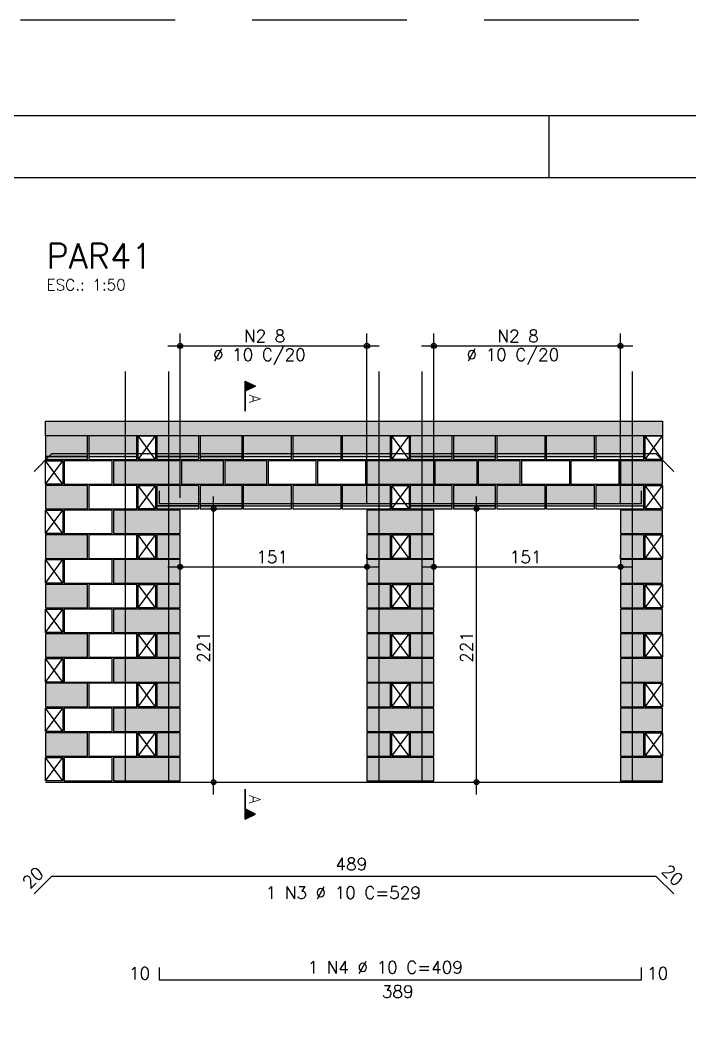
# Model space of a CAD drawing. Extents: x -1.9 to 86, y -1.6 to 60.9.
# Drawn here: x 38.54 to 49.38, y 44.76 to 60.95 of the extents above; entities that cross this region are included whole.
import ezdxf

# ---------------------------------------------------------------- set-up
doc = ezdxf.new("R2010")
doc.units = 0
doc.header["$MEASUREMENT"] = 0
doc.linetypes.add('HIDDEN', pattern=[0.375, 0.25, -0.125])
doc.layers.get('0').update_dxf_attribs({"linetype": 'CONTINUOUS'})
doc.layers.get('Defpoints').update_dxf_attribs({"linetype": 'CONTINUOUS'})
for name, color, linetype in [('ARQ_FOLHA', 7, 'CONTINUOUS'), ('PENA_01', 1, 'CONTINUOUS'), ('PENA_02', 2, 'CONTINUOUS'), ('PENA_03', 3, 'CONTINUOUS'), ('PENA_05', 5, 'CONTINUOUS'), ('PENA_06', 6, 'CONTINUOUS'), ('PENA_09', 254, 'CONTINUOUS'), ('PENA_11', 252, 'CONTINUOUS'), ('PENA_19', 240, 'CONTINUOUS'), ('PENA_21', 100, 'CONTINUOUS'), ('PENA_23', 50, 'CONTINUOUS')]:
    doc.layers.add(name, color=color, linetype=linetype)
doc.styles.get("Standard").update_dxf_attribs({"font": 'ROMANS.SHX'})

# ---------------------------------------------------------------- blocks, each defined once
blk = doc.blocks.new('FOLHA A1 - 841 X 594')
at = {"layer": 'ARQ_FOLHA', "color": 1}
blk.add_line((-370, 584), (-370, 594), dxfattribs=at)
for points in [[(-841, 0), (0, 0), (0, 594), (-841, 594)], [(-816, 10), (-10, 10), (-10, 584), (-816, 584)]]:
    blk.add_lwpolyline(points, close=True, dxfattribs=at)
at = {"layer": 'Defpoints', "color": 8, "linetype": 'HIDDEN', "ltscale": 100}
blk.add_lwpolyline([(-860.5, 609.5), (-860.5, -15.5), (19.5, -15.5), (19.5, 609.5)], close=True, dxfattribs=at)
blk = doc.blocks.new('*U24')
blk.add_blockref('FOLHA A1 - 841 X 594', (0, 0))

msp = doc.modelspace()

# ---------------------------------------------------------------- linework, layer by layer
at = {"layer": 'PENA_01', "linetype": 'Continuous'}
for p, q in [((41.13444, 53.221719), (41.13444, 55.876737)), ((44.15444, 53.11721), (44.15444, 55.876737)), ((45.23444, 53.143307), (45.23444, 55.876737)), ((48.25444, 53.142317), (48.25444, 55.876737)), ((40.93444, 55.676737), (44.35444, 55.676737)), ((45.03444, 55.676737), (48.45444, 55.676737)), ((38.95444, 53.891719), (39.63444, 53.891719)), ((39.65444, 53.891719), (40.43444, 53.891719)), ((40.75444, 53.891719), (41.43444, 53.891719)), ((41.45444, 53.891719), (42.13444, 53.891719)), ((42.15444, 53.891719), (42.93444, 53.891719)), ((42.95444, 53.891719), (43.73444, 53.891719)), ((43.75444, 53.891719), (44.53444, 53.891719)), ((44.85444, 53.891719), (45.53444, 53.891719)), ((45.55444, 53.891719), (46.23444, 53.891719)), ((46.25444, 53.891719), (47.03444, 53.891719)), ((47.05444, 53.891719), (47.83444, 53.891719)), ((47.85444, 53.891719), (48.63444, 53.891719)), ((41.674015, 48.421719), (41.674015, 53.241719)), ((45.925466, 48.421719), (45.925466, 53.241719)), ((40.75444, 53.091719), (41.43444, 53.091719)), ((41.45444, 53.091719), (42.13444, 53.091719)), ((41.65444, 53.041719), (41.874015, 53.041719)), ((42.15444, 53.091719), (42.93444, 53.091719)), ((42.95444, 53.091719), (43.73444, 53.091719)), ((43.75444, 53.091719), (44.53444, 53.091719)), ((44.85444, 53.091719), (45.53444, 53.091719)), ((45.55444, 53.091719), (46.23444, 53.091719)), ((46.09444, 53.041719), (46.125466, 53.041719)), ((46.25444, 53.091719), (47.03444, 53.091719)), ((47.05444, 53.091719), (47.83444, 53.091719)), ((47.85444, 53.091719), (48.63444, 53.091719)), ((41.13444, 52.231719), (41.13444, 52.3047)), ((44.15444, 52.231719), (44.15444, 52.3047)), ((45.23444, 52.231719), (45.23444, 52.3047)), ((48.25444, 52.231719), (48.25444, 52.3047)), ((40.93444, 52.1047), (44.35444, 52.1047)), ((45.03444, 52.1047), (48.45444, 52.1047)), ((41.844063, 48.621719), (41.874015, 48.621719)), ((45.877073, 48.621719), (46.125466, 48.621719))]:
    msp.add_line(p, q, dxfattribs=at)
at = {"layer": 'PENA_02', "linetype": 'Continuous'}
for p, q in [((40.45444, 53.841719), (40.45444, 54.221719)), ((40.45444, 54.221719), (40.73444, 54.221719)), ((40.73444, 54.221719), (40.73444, 53.841719)), ((44.55444, 53.841719), (44.55444, 54.221719)), ((44.55444, 54.221719), (44.83444, 54.221719)), ((44.83444, 54.221719), (44.83444, 53.841719)), ((48.65444, 53.841719), (48.65444, 54.221719)), ((48.65444, 54.221719), (48.93444, 54.221719)), ((48.93444, 54.221719), (48.93444, 53.841719)), ((38.95444, 53.441719), (38.95444, 53.821719)), ((38.95444, 53.821719), (39.23444, 53.821719)), ((39.23444, 53.821719), (39.23444, 53.441719)), ((40.73444, 53.841719), (40.45444, 53.841719)), ((44.83444, 53.841719), (44.55444, 53.841719)), ((48.93444, 53.841719), (48.65444, 53.841719)), ((39.23444, 53.441719), (38.95444, 53.441719)), ((40.45444, 53.041719), (40.45444, 53.421719)), ((40.45444, 53.421719), (40.73444, 53.421719)), ((40.73444, 53.421719), (40.73444, 53.041719)), ((44.55444, 53.041719), (44.55444, 53.421719)), ((44.55444, 53.421719), (44.83444, 53.421719)), ((44.83444, 53.421719), (44.83444, 53.041719)), ((48.65444, 53.041719), (48.65444, 53.421719)), ((48.65444, 53.421719), (48.93444, 53.421719)), ((48.93444, 53.421719), (48.93444, 53.041719)), ((38.95444, 52.641719), (38.95444, 53.021719)), ((38.95444, 53.021719), (39.23444, 53.021719)), ((39.23444, 53.021719), (39.23444, 52.641719)), ((40.73444, 53.041719), (40.45444, 53.041719)), ((44.83444, 53.041719), (44.55444, 53.041719)), ((48.93444, 53.041719), (48.65444, 53.041719)), ((39.23444, 52.641719), (38.95444, 52.641719)), ((40.45444, 52.241719), (40.45444, 52.621719)), ((40.45444, 52.621719), (40.73444, 52.621719)), ((40.73444, 52.621719), (40.73444, 52.241719)), ((44.55444, 52.241719), (44.55444, 52.621719)), ((44.55444, 52.621719), (44.83444, 52.621719)), ((44.83444, 52.621719), (44.83444, 52.241719)), ((48.65444, 52.241719), (48.65444, 52.621719)), ((48.65444, 52.621719), (48.93444, 52.621719)), ((48.93444, 52.621719), (48.93444, 52.241719)), ((38.95444, 51.841719), (38.95444, 52.221719)), ((38.95444, 52.221719), (39.23444, 52.221719)), ((39.23444, 52.221719), (39.23444, 51.841719)), ((40.73444, 52.241719), (40.45444, 52.241719)), ((44.83444, 52.241719), (44.55444, 52.241719)), ((48.93444, 52.241719), (48.65444, 52.241719)), ((39.23444, 51.841719), (38.95444, 51.841719)), ((40.45444, 51.441719), (40.45444, 51.821719)), ((40.45444, 51.821719), (40.73444, 51.821719)), ((40.73444, 51.821719), (40.73444, 51.441719)), ((44.55444, 51.441719), (44.55444, 51.821719)), ((44.55444, 51.821719), (44.83444, 51.821719)), ((44.83444, 51.821719), (44.83444, 51.441719)), ((48.65444, 51.441719), (48.65444, 51.821719)), ((48.65444, 51.821719), (48.93444, 51.821719)), ((48.93444, 51.821719), (48.93444, 51.441719)), ((38.95444, 51.041719), (38.95444, 51.421719)), ((38.95444, 51.421719), (39.23444, 51.421719)), ((39.23444, 51.421719), (39.23444, 51.041719)), ((40.73444, 51.441719), (40.45444, 51.441719)), ((44.83444, 51.441719), (44.55444, 51.441719)), ((48.93444, 51.441719), (48.65444, 51.441719)), ((39.23444, 51.041719), (38.95444, 51.041719)), ((40.45444, 50.641719), (40.45444, 51.021719)), ((40.45444, 51.021719), (40.73444, 51.021719)), ((40.73444, 51.021719), (40.73444, 50.641719)), ((44.55444, 50.641719), (44.55444, 51.021719)), ((44.55444, 51.021719), (44.83444, 51.021719)), ((44.83444, 51.021719), (44.83444, 50.641719)), ((48.65444, 50.641719), (48.65444, 51.021719)), ((48.65444, 51.021719), (48.93444, 51.021719)), ((48.93444, 51.021719), (48.93444, 50.641719)), ((38.95444, 50.241719), (38.95444, 50.621719)), ((38.95444, 50.621719), (39.23444, 50.621719)), ((39.23444, 50.621719), (39.23444, 50.241719)), ((40.73444, 50.641719), (40.45444, 50.641719)), ((44.83444, 50.641719), (44.55444, 50.641719)), ((48.93444, 50.641719), (48.65444, 50.641719)), ((39.23444, 50.241719), (38.95444, 50.241719)), ((40.45444, 49.841719), (40.45444, 50.221719)), ((40.45444, 50.221719), (40.73444, 50.221719)), ((40.73444, 50.221719), (40.73444, 49.841719)), ((44.55444, 49.841719), (44.55444, 50.221719)), ((44.55444, 50.221719), (44.83444, 50.221719)), ((44.83444, 50.221719), (44.83444, 49.841719)), ((48.65444, 49.841719), (48.65444, 50.221719)), ((48.65444, 50.221719), (48.93444, 50.221719)), ((48.93444, 50.221719), (48.93444, 49.841719)), ((38.95444, 49.441719), (38.95444, 49.821719)), ((38.95444, 49.821719), (39.23444, 49.821719)), ((39.23444, 49.821719), (39.23444, 49.441719)), ((40.73444, 49.841719), (40.45444, 49.841719)), ((44.83444, 49.841719), (44.55444, 49.841719)), ((48.93444, 49.841719), (48.65444, 49.841719)), ((39.23444, 49.441719), (38.95444, 49.441719)), ((40.45444, 49.041719), (40.45444, 49.421719)), ((40.45444, 49.421719), (40.73444, 49.421719)), ((40.73444, 49.421719), (40.73444, 49.041719)), ((44.55444, 49.041719), (44.55444, 49.421719)), ((44.55444, 49.421719), (44.83444, 49.421719)), ((44.83444, 49.421719), (44.83444, 49.041719)), ((48.65444, 49.041719), (48.65444, 49.421719)), ((48.65444, 49.421719), (48.93444, 49.421719)), ((48.93444, 49.421719), (48.93444, 49.041719)), ((38.95444, 48.641719), (38.95444, 49.021719)), ((38.95444, 49.021719), (39.23444, 49.021719)), ((39.23444, 49.021719), (39.23444, 48.641719)), ((40.73444, 49.041719), (40.45444, 49.041719)), ((44.83444, 49.041719), (44.55444, 49.041719)), ((48.93444, 49.041719), (48.65444, 49.041719)), ((39.23444, 48.641719), (38.95444, 48.641719)), ((38.95444, 48.621719), (48.93444, 48.621719))]:
    msp.add_line(p, q, dxfattribs=at)
for points in [[(38.95444, 54.221719), (38.95444, 54.461719), (48.93444, 54.461719), (48.93444, 54.221719), (38.95444, 54.221719)], [(38.95444, 53.841719), (39.63444, 53.841719), (39.63444, 54.221719), (38.95444, 54.221719), (38.95444, 53.841719)], [(39.65444, 53.841719), (40.43444, 53.841719), (40.43444, 54.221719), (39.65444, 54.221719), (39.65444, 53.841719)], [(40.75444, 53.841719), (41.43444, 53.841719), (41.43444, 54.221719), (40.75444, 54.221719), (40.75444, 53.841719)], [(41.45444, 53.841719), (42.13444, 53.841719), (42.13444, 54.221719), (41.45444, 54.221719), (41.45444, 53.841719)], [(42.15444, 53.841719), (42.93444, 53.841719), (42.93444, 54.221719), (42.15444, 54.221719), (42.15444, 53.841719)], [(42.95444, 53.841719), (43.73444, 53.841719), (43.73444, 54.221719), (42.95444, 54.221719), (42.95444, 53.841719)], [(43.75444, 53.841719), (44.53444, 53.841719), (44.53444, 54.221719), (43.75444, 54.221719), (43.75444, 53.841719)], [(44.85444, 53.841719), (45.53444, 53.841719), (45.53444, 54.221719), (44.85444, 54.221719), (44.85444, 53.841719)], [(45.55444, 53.841719), (46.23444, 53.841719), (46.23444, 54.221719), (45.55444, 54.221719), (45.55444, 53.841719)], [(46.25444, 53.841719), (47.03444, 53.841719), (47.03444, 54.221719), (46.25444, 54.221719), (46.25444, 53.841719)], [(47.05444, 53.841719), (47.83444, 53.841719), (47.83444, 54.221719), (47.05444, 54.221719), (47.05444, 53.841719)], [(47.85444, 53.841719), (48.63444, 53.841719), (48.63444, 54.221719), (47.85444, 54.221719), (47.85444, 53.841719)], [(39.25444, 53.441719), (40.03444, 53.441719), (40.03444, 53.821719), (39.25444, 53.821719), (39.25444, 53.441719)], [(40.05444, 53.441719), (41.13444, 53.441719), (41.13444, 53.821719), (40.05444, 53.821719), (40.05444, 53.441719)], [(41.15444, 53.441719), (41.83444, 53.441719), (41.83444, 53.821719), (41.15444, 53.821719), (41.15444, 53.441719)], [(41.85444, 53.441719), (42.53444, 53.441719), (42.53444, 53.821719), (41.85444, 53.821719), (41.85444, 53.441719)], [(42.55444, 53.441719), (43.33444, 53.441719), (43.33444, 53.821719), (42.55444, 53.821719), (42.55444, 53.441719)], [(43.35444, 53.441719), (44.13444, 53.441719), (44.13444, 53.821719), (43.35444, 53.821719), (43.35444, 53.441719)], [(44.15444, 53.441719), (45.23444, 53.441719), (45.23444, 53.821719), (44.15444, 53.821719), (44.15444, 53.441719)], [(45.25444, 53.441719), (45.93444, 53.441719), (45.93444, 53.821719), (45.25444, 53.821719), (45.25444, 53.441719)], [(45.95444, 53.441719), (46.63444, 53.441719), (46.63444, 53.821719), (45.95444, 53.821719), (45.95444, 53.441719)], [(46.65444, 53.441719), (47.43444, 53.441719), (47.43444, 53.821719), (46.65444, 53.821719), (46.65444, 53.441719)], [(47.45444, 53.441719), (48.23444, 53.441719), (48.23444, 53.821719), (47.45444, 53.821719), (47.45444, 53.441719)], [(48.25444, 53.441719), (48.93444, 53.441719), (48.93444, 53.821719), (48.25444, 53.821719), (48.25444, 53.441719)], [(38.95444, 53.041719), (39.63444, 53.041719), (39.63444, 53.421719), (38.95444, 53.421719), (38.95444, 53.041719)], [(39.65444, 53.041719), (40.43444, 53.041719), (40.43444, 53.421719), (39.65444, 53.421719), (39.65444, 53.041719)], [(40.75444, 53.041719), (41.43444, 53.041719), (41.43444, 53.421719), (40.75444, 53.421719), (40.75444, 53.041719)], [(41.45444, 53.041719), (42.13444, 53.041719), (42.13444, 53.421719), (41.45444, 53.421719), (41.45444, 53.041719)], [(42.15444, 53.041719), (42.93444, 53.041719), (42.93444, 53.421719), (42.15444, 53.421719), (42.15444, 53.041719)], [(42.95444, 53.041719), (43.73444, 53.041719), (43.73444, 53.421719), (42.95444, 53.421719), (42.95444, 53.041719)], [(43.75444, 53.041719), (44.53444, 53.041719), (44.53444, 53.421719), (43.75444, 53.421719), (43.75444, 53.041719)], [(44.85444, 53.041719), (45.53444, 53.041719), (45.53444, 53.421719), (44.85444, 53.421719), (44.85444, 53.041719)], [(45.55444, 53.041719), (46.23444, 53.041719), (46.23444, 53.421719), (45.55444, 53.421719), (45.55444, 53.041719)], [(46.25444, 53.041719), (47.03444, 53.041719), (47.03444, 53.421719), (46.25444, 53.421719), (46.25444, 53.041719)], [(47.05444, 53.041719), (47.83444, 53.041719), (47.83444, 53.421719), (47.05444, 53.421719), (47.05444, 53.041719)], [(47.85444, 53.041719), (48.63444, 53.041719), (48.63444, 53.421719), (47.85444, 53.421719), (47.85444, 53.041719)], [(39.25444, 52.641719), (40.03444, 52.641719), (40.03444, 53.021719), (39.25444, 53.021719), (39.25444, 52.641719)], [(40.05444, 52.641719), (41.13444, 52.641719), (41.13444, 53.021719), (40.05444, 53.021719), (40.05444, 52.641719)], [(44.15444, 52.641719), (45.23444, 52.641719), (45.23444, 53.021719), (44.15444, 53.021719), (44.15444, 52.641719)], [(48.25444, 52.641719), (48.93444, 52.641719), (48.93444, 53.021719), (48.25444, 53.021719), (48.25444, 52.641719)], [(38.95444, 52.241719), (39.63444, 52.241719), (39.63444, 52.621719), (38.95444, 52.621719), (38.95444, 52.241719)], [(39.65444, 52.241719), (40.43444, 52.241719), (40.43444, 52.621719), (39.65444, 52.621719), (39.65444, 52.241719)], [(40.75444, 52.241719), (41.13444, 52.241719), (41.13444, 52.621719), (40.75444, 52.621719), (40.75444, 52.241719)], [(44.15444, 52.241719), (44.53444, 52.241719), (44.53444, 52.621719), (44.15444, 52.621719), (44.15444, 52.241719)], [(44.85444, 52.241719), (45.23444, 52.241719), (45.23444, 52.621719), (44.85444, 52.621719), (44.85444, 52.241719)], [(48.25444, 52.241719), (48.63444, 52.241719), (48.63444, 52.621719), (48.25444, 52.621719), (48.25444, 52.241719)], [(39.25444, 51.841719), (40.03444, 51.841719), (40.03444, 52.221719), (39.25444, 52.221719), (39.25444, 51.841719)], [(40.05444, 51.841719), (41.13444, 51.841719), (41.13444, 52.221719), (40.05444, 52.221719), (40.05444, 51.841719)], [(44.15444, 51.841719), (45.23444, 51.841719), (45.23444, 52.221719), (44.15444, 52.221719), (44.15444, 51.841719)], [(48.25444, 51.841719), (48.93444, 51.841719), (48.93444, 52.221719), (48.25444, 52.221719), (48.25444, 51.841719)], [(38.95444, 51.441719), (39.63444, 51.441719), (39.63444, 51.821719), (38.95444, 51.821719), (38.95444, 51.441719)], [(39.65444, 51.441719), (40.43444, 51.441719), (40.43444, 51.821719), (39.65444, 51.821719), (39.65444, 51.441719)], [(40.75444, 51.441719), (41.13444, 51.441719), (41.13444, 51.821719), (40.75444, 51.821719), (40.75444, 51.441719)], [(44.15444, 51.441719), (44.53444, 51.441719), (44.53444, 51.821719), (44.15444, 51.821719), (44.15444, 51.441719)], [(44.85444, 51.441719), (45.23444, 51.441719), (45.23444, 51.821719), (44.85444, 51.821719), (44.85444, 51.441719)], [(48.25444, 51.441719), (48.63444, 51.441719), (48.63444, 51.821719), (48.25444, 51.821719), (48.25444, 51.441719)], [(39.25444, 51.041719), (40.03444, 51.041719), (40.03444, 51.421719), (39.25444, 51.421719), (39.25444, 51.041719)], [(40.05444, 51.041719), (41.13444, 51.041719), (41.13444, 51.421719), (40.05444, 51.421719), (40.05444, 51.041719)], [(44.15444, 51.041719), (45.23444, 51.041719), (45.23444, 51.421719), (44.15444, 51.421719), (44.15444, 51.041719)], [(48.25444, 51.041719), (48.93444, 51.041719), (48.93444, 51.421719), (48.25444, 51.421719), (48.25444, 51.041719)], [(38.95444, 50.641719), (39.63444, 50.641719), (39.63444, 51.021719), (38.95444, 51.021719), (38.95444, 50.641719)], [(39.65444, 50.641719), (40.43444, 50.641719), (40.43444, 51.021719), (39.65444, 51.021719), (39.65444, 50.641719)], [(40.75444, 50.641719), (41.13444, 50.641719), (41.13444, 51.021719), (40.75444, 51.021719), (40.75444, 50.641719)], [(44.15444, 50.641719), (44.53444, 50.641719), (44.53444, 51.021719), (44.15444, 51.021719), (44.15444, 50.641719)], [(44.85444, 50.641719), (45.23444, 50.641719), (45.23444, 51.021719), (44.85444, 51.021719), (44.85444, 50.641719)], [(48.25444, 50.641719), (48.63444, 50.641719), (48.63444, 51.021719), (48.25444, 51.021719), (48.25444, 50.641719)], [(39.25444, 50.241719), (40.03444, 50.241719), (40.03444, 50.621719), (39.25444, 50.621719), (39.25444, 50.241719)], [(40.05444, 50.241719), (41.13444, 50.241719), (41.13444, 50.621719), (40.05444, 50.621719), (40.05444, 50.241719)], [(44.15444, 50.241719), (45.23444, 50.241719), (45.23444, 50.621719), (44.15444, 50.621719), (44.15444, 50.241719)], [(48.25444, 50.241719), (48.93444, 50.241719), (48.93444, 50.621719), (48.25444, 50.621719), (48.25444, 50.241719)], [(38.95444, 49.841719), (39.63444, 49.841719), (39.63444, 50.221719), (38.95444, 50.221719), (38.95444, 49.841719)], [(39.65444, 49.841719), (40.43444, 49.841719), (40.43444, 50.221719), (39.65444, 50.221719), (39.65444, 49.841719)], [(40.75444, 49.841719), (41.13444, 49.841719), (41.13444, 50.221719), (40.75444, 50.221719), (40.75444, 49.841719)], [(44.15444, 49.841719), (44.53444, 49.841719), (44.53444, 50.221719), (44.15444, 50.221719), (44.15444, 49.841719)], [(44.85444, 49.841719), (45.23444, 49.841719), (45.23444, 50.221719), (44.85444, 50.221719), (44.85444, 49.841719)], [(48.25444, 49.841719), (48.63444, 49.841719), (48.63444, 50.221719), (48.25444, 50.221719), (48.25444, 49.841719)], [(39.25444, 49.441719), (40.03444, 49.441719), (40.03444, 49.821719), (39.25444, 49.821719), (39.25444, 49.441719)], [(40.05444, 49.441719), (41.13444, 49.441719), (41.13444, 49.821719), (40.05444, 49.821719), (40.05444, 49.441719)], [(44.15444, 49.441719), (45.23444, 49.441719), (45.23444, 49.821719), (44.15444, 49.821719), (44.15444, 49.441719)], [(48.25444, 49.441719), (48.93444, 49.441719), (48.93444, 49.821719), (48.25444, 49.821719), (48.25444, 49.441719)], [(38.95444, 49.041719), (39.63444, 49.041719), (39.63444, 49.421719), (38.95444, 49.421719), (38.95444, 49.041719)], [(39.65444, 49.041719), (40.43444, 49.041719), (40.43444, 49.421719), (39.65444, 49.421719), (39.65444, 49.041719)], [(40.75444, 49.041719), (41.13444, 49.041719), (41.13444, 49.421719), (40.75444, 49.421719), (40.75444, 49.041719)], [(44.15444, 49.041719), (44.53444, 49.041719), (44.53444, 49.421719), (44.15444, 49.421719), (44.15444, 49.041719)], [(44.85444, 49.041719), (45.23444, 49.041719), (45.23444, 49.421719), (44.85444, 49.421719), (44.85444, 49.041719)], [(48.25444, 49.041719), (48.63444, 49.041719), (48.63444, 49.421719), (48.25444, 49.421719), (48.25444, 49.041719)], [(39.25444, 48.641719), (40.03444, 48.641719), (40.03444, 49.021719), (39.25444, 49.021719), (39.25444, 48.641719)], [(40.05444, 48.641719), (41.13444, 48.641719), (41.13444, 49.021719), (40.05444, 49.021719), (40.05444, 48.641719)], [(44.15444, 48.641719), (45.23444, 48.641719), (45.23444, 49.021719), (44.15444, 49.021719), (44.15444, 48.641719)], [(48.25444, 48.641719), (48.93444, 48.641719), (48.93444, 49.021719), (48.25444, 49.021719), (48.25444, 48.641719)]]:
    msp.add_lwpolyline(points, dxfattribs=at)
for centre, radius in [((41.13444, 55.676737), 0.041625), ((41.13444, 55.676737), 0.02075), ((44.15444, 55.676737), 0.041625), ((44.15444, 55.676737), 0.02075), ((45.23444, 55.676737), 0.041625), ((45.23444, 55.676737), 0.02075), ((48.25444, 55.676737), 0.041625), ((48.25444, 55.676737), 0.02075), ((41.674015, 53.041719), 0.04), ((41.674015, 53.041719), 0.02), ((45.925466, 53.041719), 0.04), ((45.925466, 53.041719), 0.02), ((41.13444, 52.1047), 0.04), ((41.13444, 52.1047), 0.02), ((44.15444, 52.1047), 0.04), ((44.15444, 52.1047), 0.02), ((45.23444, 52.1047), 0.04), ((45.23444, 52.1047), 0.02), ((48.25444, 52.1047), 0.04), ((48.25444, 52.1047), 0.02), ((41.674015, 48.621719), 0.04), ((41.674015, 48.621719), 0.02), ((45.925466, 48.621719), 0.04), ((45.925466, 48.621719), 0.02)]:
    msp.add_circle(centre, radius, dxfattribs=at)
at = {"layer": 'PENA_03', "linetype": 'Continuous'}
for p, q in [((42.184621, 54.623034), (42.184621, 55.109416)), ((42.184621, 55.109416), (42.350554, 55.02645)), ((42.185316, 55.108288), (42.348993, 55.02645)), ((42.185317, 55.108288), (42.185317, 54.944611)), ((42.197385, 55.103034), (42.197385, 54.949865)), ((42.210149, 55.096652), (42.210149, 54.956247)), ((42.222913, 55.09027), (42.222913, 54.962629)), ((42.235677, 55.083888), (42.235677, 54.969011)), ((42.248441, 55.077506), (42.248441, 54.975393)), ((42.261205, 55.071124), (42.261205, 54.981775)), ((42.273969, 55.064742), (42.273969, 54.988157)), ((42.286733, 55.05836), (42.286733, 54.994539)), ((42.299497, 55.051978), (42.299497, 55.000921)), ((42.312261, 55.045596), (42.312261, 55.007303)), ((42.325026, 55.039214), (42.325026, 55.013685)), ((42.350554, 55.02645), (42.185316, 54.943831)), ((42.348993, 55.02645), (42.185317, 54.944611)), ((42.185317, 54.943831), (42.185317, 54.623034)), ((42.33779, 55.032832), (42.33779, 55.020068)), ((40.73444, 53.841719), (40.45444, 54.221719)), ((40.45444, 53.841719), (40.73444, 54.221719)), ((44.83444, 53.841719), (44.55444, 54.221719)), ((44.55444, 53.841719), (44.83444, 54.221719)), ((48.93444, 53.841719), (48.65444, 54.221719)), ((48.65444, 53.841719), (48.93444, 54.221719)), ((39.23444, 53.441719), (38.95444, 53.821719)), ((38.95444, 53.441719), (39.23444, 53.821719)), ((40.73444, 53.041719), (40.45444, 53.421719)), ((40.45444, 53.041719), (40.73444, 53.421719)), ((44.83444, 53.041719), (44.55444, 53.421719)), ((44.55444, 53.041719), (44.83444, 53.421719)), ((48.93444, 53.041719), (48.65444, 53.421719)), ((48.65444, 53.041719), (48.93444, 53.421719)), ((39.23444, 52.641719), (38.95444, 53.021719)), ((38.95444, 52.641719), (39.23444, 53.021719)), ((41.13444, 53.021719), (41.13444, 53.021719)), ((41.45444, 53.041719), (41.45444, 53.041719)), ((45.23444, 52.943307), (45.23444, 52.943307)), ((45.89444, 53.041719), (45.89444, 53.041719)), ((48.25444, 52.942317), (48.25444, 52.942317)), ((44.15444, 52.91721), (44.15444, 52.91721)), ((40.73444, 52.241719), (40.45444, 52.621719)), ((40.45444, 52.241719), (40.73444, 52.621719)), ((44.83444, 52.241719), (44.55444, 52.621719)), ((44.55444, 52.241719), (44.83444, 52.621719)), ((48.93444, 52.241719), (48.65444, 52.621719)), ((48.65444, 52.241719), (48.93444, 52.621719)), ((39.23444, 51.841719), (38.95444, 52.221719)), ((38.95444, 51.841719), (39.23444, 52.221719)), ((41.13444, 52.031719), (41.13444, 52.031719)), ((44.15444, 52.031719), (44.15444, 52.031719)), ((45.23444, 52.031719), (45.23444, 52.031719)), ((48.25444, 52.031719), (48.25444, 52.031719)), ((40.73444, 51.441719), (40.45444, 51.821719)), ((40.45444, 51.441719), (40.73444, 51.821719)), ((44.83444, 51.441719), (44.55444, 51.821719)), ((44.55444, 51.441719), (44.83444, 51.821719)), ((48.93444, 51.441719), (48.65444, 51.821719)), ((48.65444, 51.441719), (48.93444, 51.821719)), ((39.23444, 51.041719), (38.95444, 51.421719)), ((38.95444, 51.041719), (39.23444, 51.421719)), ((40.73444, 50.641719), (40.45444, 51.021719)), ((40.45444, 50.641719), (40.73444, 51.021719)), ((44.83444, 50.641719), (44.55444, 51.021719)), ((44.55444, 50.641719), (44.83444, 51.021719)), ((48.93444, 50.641719), (48.65444, 51.021719)), ((48.65444, 50.641719), (48.93444, 51.021719)), ((39.23444, 50.241719), (38.95444, 50.621719)), ((38.95444, 50.241719), (39.23444, 50.621719)), ((40.73444, 49.841719), (40.45444, 50.221719)), ((40.45444, 49.841719), (40.73444, 50.221719)), ((44.83444, 49.841719), (44.55444, 50.221719)), ((44.55444, 49.841719), (44.83444, 50.221719)), ((48.93444, 49.841719), (48.65444, 50.221719)), ((48.65444, 49.841719), (48.93444, 50.221719)), ((39.23444, 49.441719), (38.95444, 49.821719)), ((38.95444, 49.441719), (39.23444, 49.821719)), ((40.73444, 49.041719), (40.45444, 49.421719)), ((40.45444, 49.041719), (40.73444, 49.421719)), ((44.83444, 49.041719), (44.55444, 49.421719)), ((44.55444, 49.041719), (44.83444, 49.421719)), ((48.93444, 49.041719), (48.65444, 49.421719)), ((48.65444, 49.041719), (48.93444, 49.421719)), ((39.23444, 48.641719), (38.95444, 49.021719)), ((38.95444, 48.641719), (39.23444, 49.021719)), ((41.644063, 48.621719), (41.644063, 48.621719)), ((45.677073, 48.621719), (45.677073, 48.621719)), ((42.184621, 48.510861), (42.184621, 48.024479)), ((42.185317, 48.190064), (42.185317, 48.510861)), ((42.184621, 48.024479), (42.350554, 48.107445)), ((42.350554, 48.107445), (42.185316, 48.190064)), ((42.185316, 48.025607), (42.348993, 48.107445)), ((42.185317, 48.025607), (42.185317, 48.189284)), ((42.348993, 48.107445), (42.185317, 48.189284)), ((42.197385, 48.030861), (42.197385, 48.18403)), ((42.210149, 48.037243), (42.210149, 48.177648)), ((42.222913, 48.043625), (42.222913, 48.171266)), ((42.235677, 48.050007), (42.235677, 48.164884)), ((42.248441, 48.056389), (42.248441, 48.158502)), ((42.261205, 48.062771), (42.261205, 48.15212)), ((42.273969, 48.069153), (42.273969, 48.145738)), ((42.286733, 48.075535), (42.286733, 48.139356)), ((42.299497, 48.081917), (42.299497, 48.132974)), ((42.312261, 48.088299), (42.312261, 48.126592)), ((42.325026, 48.094681), (42.325026, 48.12021)), ((42.33779, 48.101063), (42.33779, 48.113827))]:
    msp.add_line(p, q, dxfattribs=at)
at = {"layer": 'PENA_05', "linetype": 'Continuous'}
for p, q in [((39.05444, 53.931719), (38.771597, 53.648876)), ((48.83444, 53.931719), (39.05444, 53.931719)), ((49.117282, 53.648876), (48.83444, 53.931719)), ((40.79444, 53.331719), (40.79444, 53.131719)), ((48.59444, 53.131719), (48.59444, 53.331719)), ((40.79444, 53.131719), (48.59444, 53.131719)), ((39.05444, 47.099245), (38.771597, 46.816403)), ((48.83444, 47.099245), (39.05444, 47.099245)), ((49.117282, 46.816403), (48.83444, 47.099245)), ((40.79444, 45.627377), (40.79444, 45.427377)), ((48.59444, 45.427377), (48.59444, 45.627377)), ((40.79444, 45.427377), (48.59444, 45.427377))]:
    msp.add_line(p, q, dxfattribs=at)
for points in [[(40.24444, 55.261719), (40.24444, 48.621719)], [(40.94444, 55.261719), (40.94444, 48.621719)], [(44.34444, 55.261719), (44.34444, 48.621719)], [(45.04444, 55.261719), (45.04444, 48.621719)], [(48.44444, 55.261719), (48.44444, 48.621719)]]:
    msp.add_lwpolyline(points, dxfattribs=at)
at = {"layer": 'PENA_09', "linetype": 'Continuous'}
for points in [[(38.95444, 53.891719), (39.63444, 53.891719), (39.63444, 54.221719), (38.95444, 54.221719), (38.95444, 53.891719)], [(39.65444, 53.891719), (40.43444, 53.891719), (40.43444, 54.221719), (39.65444, 54.221719), (39.65444, 53.891719)], [(40.75444, 53.891719), (41.43444, 53.891719), (41.43444, 54.221719), (40.75444, 54.221719), (40.75444, 53.891719)], [(41.45444, 53.891719), (42.13444, 53.891719), (42.13444, 54.221719), (41.45444, 54.221719), (41.45444, 53.891719)], [(42.15444, 53.891719), (42.93444, 53.891719), (42.93444, 54.221719), (42.15444, 54.221719), (42.15444, 53.891719)], [(42.95444, 53.891719), (43.73444, 53.891719), (43.73444, 54.221719), (42.95444, 54.221719), (42.95444, 53.891719)], [(43.75444, 53.891719), (44.53444, 53.891719), (44.53444, 54.221719), (43.75444, 54.221719), (43.75444, 53.891719)], [(44.85444, 53.891719), (45.53444, 53.891719), (45.53444, 54.221719), (44.85444, 54.221719), (44.85444, 53.891719)], [(45.55444, 53.891719), (46.23444, 53.891719), (46.23444, 54.221719), (45.55444, 54.221719), (45.55444, 53.891719)], [(46.25444, 53.891719), (47.03444, 53.891719), (47.03444, 54.221719), (46.25444, 54.221719), (46.25444, 53.891719)], [(47.05444, 53.891719), (47.83444, 53.891719), (47.83444, 54.221719), (47.05444, 54.221719), (47.05444, 53.891719)], [(47.85444, 53.891719), (48.63444, 53.891719), (48.63444, 54.221719), (47.85444, 54.221719), (47.85444, 53.891719)], [(40.75444, 53.091719), (41.43444, 53.091719), (41.43444, 53.421719), (40.75444, 53.421719), (40.75444, 53.091719)], [(41.45444, 53.091719), (42.13444, 53.091719), (42.13444, 53.421719), (41.45444, 53.421719), (41.45444, 53.091719)], [(42.15444, 53.091719), (42.93444, 53.091719), (42.93444, 53.421719), (42.15444, 53.421719), (42.15444, 53.091719)], [(42.95444, 53.091719), (43.73444, 53.091719), (43.73444, 53.421719), (42.95444, 53.421719), (42.95444, 53.091719)], [(43.75444, 53.091719), (44.53444, 53.091719), (44.53444, 53.421719), (43.75444, 53.421719), (43.75444, 53.091719)], [(44.85444, 53.091719), (45.53444, 53.091719), (45.53444, 53.421719), (44.85444, 53.421719), (44.85444, 53.091719)], [(45.55444, 53.091719), (46.23444, 53.091719), (46.23444, 53.421719), (45.55444, 53.421719), (45.55444, 53.091719)], [(46.25444, 53.091719), (47.03444, 53.091719), (47.03444, 53.421719), (46.25444, 53.421719), (46.25444, 53.091719)], [(47.05444, 53.091719), (47.83444, 53.091719), (47.83444, 53.421719), (47.05444, 53.421719), (47.05444, 53.091719)], [(47.85444, 53.091719), (48.63444, 53.091719), (48.63444, 53.421719), (47.85444, 53.421719), (47.85444, 53.091719)]]:
    msp.add_lwpolyline(points, dxfattribs=at)
for points in [[(38.95444, 53.891719), (39.63444, 53.891719), (39.63444, 54.221719)], [(38.95444, 53.891719), (39.63444, 54.221719), (38.95444, 54.221719)], [(38.95444, 53.891719), (38.95444, 54.221719), (38.95444, 53.891719)], [(39.65444, 53.891719), (40.43444, 53.891719), (40.43444, 54.221719)], [(39.65444, 53.891719), (40.43444, 54.221719), (39.65444, 54.221719)], [(39.65444, 53.891719), (39.65444, 54.221719), (39.65444, 53.891719)], [(40.75444, 53.891719), (41.43444, 53.891719), (41.43444, 54.221719)], [(40.75444, 53.891719), (41.43444, 54.221719), (40.75444, 54.221719)], [(40.75444, 53.891719), (40.75444, 54.221719), (40.75444, 53.891719)], [(41.45444, 53.891719), (42.13444, 53.891719), (42.13444, 54.221719)], [(41.45444, 53.891719), (42.13444, 54.221719), (41.45444, 54.221719)], [(41.45444, 53.891719), (41.45444, 54.221719), (41.45444, 53.891719)], [(42.15444, 53.891719), (42.93444, 53.891719), (42.93444, 54.221719)], [(42.15444, 53.891719), (42.93444, 54.221719), (42.15444, 54.221719)], [(42.15444, 53.891719), (42.15444, 54.221719), (42.15444, 53.891719)], [(42.95444, 53.891719), (43.73444, 53.891719), (43.73444, 54.221719)], [(42.95444, 53.891719), (43.73444, 54.221719), (42.95444, 54.221719)], [(42.95444, 53.891719), (42.95444, 54.221719), (42.95444, 53.891719)], [(43.75444, 53.891719), (44.53444, 53.891719), (44.53444, 54.221719)], [(43.75444, 53.891719), (44.53444, 54.221719), (43.75444, 54.221719)], [(43.75444, 53.891719), (43.75444, 54.221719), (43.75444, 53.891719)], [(44.85444, 53.891719), (45.53444, 53.891719), (45.53444, 54.221719)], [(44.85444, 53.891719), (45.53444, 54.221719), (44.85444, 54.221719)], [(44.85444, 53.891719), (44.85444, 54.221719), (44.85444, 53.891719)], [(45.55444, 53.891719), (46.23444, 53.891719), (46.23444, 54.221719)], [(45.55444, 53.891719), (46.23444, 54.221719), (45.55444, 54.221719)], [(45.55444, 53.891719), (45.55444, 54.221719), (45.55444, 53.891719)], [(46.25444, 53.891719), (47.03444, 53.891719), (47.03444, 54.221719)], [(46.25444, 53.891719), (47.03444, 54.221719), (46.25444, 54.221719)], [(46.25444, 53.891719), (46.25444, 54.221719), (46.25444, 53.891719)], [(47.05444, 53.891719), (47.83444, 53.891719), (47.83444, 54.221719)], [(47.05444, 53.891719), (47.83444, 54.221719), (47.05444, 54.221719)], [(47.05444, 53.891719), (47.05444, 54.221719), (47.05444, 53.891719)], [(47.85444, 53.891719), (48.63444, 53.891719), (48.63444, 54.221719)], [(47.85444, 53.891719), (48.63444, 54.221719), (47.85444, 54.221719)], [(47.85444, 53.891719), (47.85444, 54.221719), (47.85444, 53.891719)], [(40.75444, 53.091719), (41.43444, 53.091719), (41.43444, 53.421719)], [(40.75444, 53.091719), (41.43444, 53.421719), (40.75444, 53.421719)], [(40.75444, 53.091719), (40.75444, 53.421719), (40.75444, 53.091719)], [(41.45444, 53.091719), (42.13444, 53.091719), (42.13444, 53.421719)], [(41.45444, 53.091719), (42.13444, 53.421719), (41.45444, 53.421719)], [(41.45444, 53.091719), (41.45444, 53.421719), (41.45444, 53.091719)], [(42.15444, 53.091719), (42.93444, 53.091719), (42.93444, 53.421719)], [(42.15444, 53.091719), (42.93444, 53.421719), (42.15444, 53.421719)], [(42.15444, 53.091719), (42.15444, 53.421719), (42.15444, 53.091719)], [(42.95444, 53.091719), (43.73444, 53.091719), (43.73444, 53.421719)], [(42.95444, 53.091719), (43.73444, 53.421719), (42.95444, 53.421719)], [(42.95444, 53.091719), (42.95444, 53.421719), (42.95444, 53.091719)], [(43.75444, 53.091719), (44.53444, 53.091719), (44.53444, 53.421719)], [(43.75444, 53.091719), (44.53444, 53.421719), (43.75444, 53.421719)], [(43.75444, 53.091719), (43.75444, 53.421719), (43.75444, 53.091719)], [(44.85444, 53.091719), (45.53444, 53.091719), (45.53444, 53.421719)], [(44.85444, 53.091719), (45.53444, 53.421719), (44.85444, 53.421719)], [(44.85444, 53.091719), (44.85444, 53.421719), (44.85444, 53.091719)], [(45.55444, 53.091719), (46.23444, 53.091719), (46.23444, 53.421719)], [(45.55444, 53.091719), (46.23444, 53.421719), (45.55444, 53.421719)], [(45.55444, 53.091719), (45.55444, 53.421719), (45.55444, 53.091719)], [(46.25444, 53.091719), (47.03444, 53.091719), (47.03444, 53.421719)], [(46.25444, 53.091719), (47.03444, 53.421719), (46.25444, 53.421719)], [(46.25444, 53.091719), (46.25444, 53.421719), (46.25444, 53.091719)], [(47.05444, 53.091719), (47.83444, 53.091719), (47.83444, 53.421719)], [(47.05444, 53.091719), (47.83444, 53.421719), (47.05444, 53.421719)], [(47.05444, 53.091719), (47.05444, 53.421719), (47.05444, 53.091719)], [(47.85444, 53.091719), (48.63444, 53.091719), (48.63444, 53.421719)], [(47.85444, 53.091719), (48.63444, 53.421719), (47.85444, 53.421719)], [(47.85444, 53.091719), (47.85444, 53.421719), (47.85444, 53.091719)]]:
    msp.add_solid(points, dxfattribs=at)
at = {"layer": 'PENA_11', "linetype": 'Continuous'}
for points in [[(38.95444, 54.221719), (38.95444, 54.461719), (48.93444, 54.461719)], [(38.95444, 54.221719), (48.93444, 54.461719), (48.93444, 54.221719)], [(38.95444, 54.221719), (48.93444, 54.221719), (38.95444, 54.221719)]]:
    msp.add_solid(points, dxfattribs=at)
at = {"layer": 'PENA_19', "linetype": 'Continuous'}
for points in [[(40.05444, 53.441719), (41.13444, 53.441719), (41.13444, 53.821719), (40.05444, 53.821719), (40.05444, 53.441719)], [(44.15444, 53.441719), (45.23444, 53.441719), (45.23444, 53.821719), (44.15444, 53.821719), (44.15444, 53.441719)], [(40.05444, 52.641719), (41.13444, 52.641719), (41.13444, 53.021719), (40.05444, 53.021719), (40.05444, 52.641719)], [(44.15444, 52.641719), (45.23444, 52.641719), (45.23444, 53.021719), (44.15444, 53.021719), (44.15444, 52.641719)], [(40.05444, 51.841719), (41.13444, 51.841719), (41.13444, 52.221719), (40.05444, 52.221719), (40.05444, 51.841719)], [(44.15444, 51.841719), (45.23444, 51.841719), (45.23444, 52.221719), (44.15444, 52.221719), (44.15444, 51.841719)], [(40.05444, 51.041719), (41.13444, 51.041719), (41.13444, 51.421719), (40.05444, 51.421719), (40.05444, 51.041719)], [(44.15444, 51.041719), (45.23444, 51.041719), (45.23444, 51.421719), (44.15444, 51.421719), (44.15444, 51.041719)], [(40.05444, 50.241719), (41.13444, 50.241719), (41.13444, 50.621719), (40.05444, 50.621719), (40.05444, 50.241719)], [(44.15444, 50.241719), (45.23444, 50.241719), (45.23444, 50.621719), (44.15444, 50.621719), (44.15444, 50.241719)], [(40.05444, 49.441719), (41.13444, 49.441719), (41.13444, 49.821719), (40.05444, 49.821719), (40.05444, 49.441719)], [(44.15444, 49.441719), (45.23444, 49.441719), (45.23444, 49.821719), (44.15444, 49.821719), (44.15444, 49.441719)], [(40.05444, 48.641719), (41.13444, 48.641719), (41.13444, 49.021719), (40.05444, 49.021719), (40.05444, 48.641719)], [(44.15444, 48.641719), (45.23444, 48.641719), (45.23444, 49.021719), (44.15444, 49.021719), (44.15444, 48.641719)]]:
    msp.add_lwpolyline(points, dxfattribs=at)
for points in [[(40.05444, 53.441719), (41.13444, 53.441719), (41.13444, 53.821719)], [(40.05444, 53.441719), (41.13444, 53.821719), (40.05444, 53.821719)], [(40.05444, 53.441719), (40.05444, 53.821719), (40.05444, 53.441719)], [(44.15444, 53.441719), (45.23444, 53.441719), (45.23444, 53.821719)], [(44.15444, 53.441719), (45.23444, 53.821719), (44.15444, 53.821719)], [(44.15444, 53.441719), (44.15444, 53.821719), (44.15444, 53.441719)], [(40.05444, 52.641719), (41.13444, 52.641719), (41.13444, 53.021719)], [(40.05444, 52.641719), (41.13444, 53.021719), (40.05444, 53.021719)], [(40.05444, 52.641719), (40.05444, 53.021719), (40.05444, 52.641719)], [(44.15444, 52.641719), (45.23444, 52.641719), (45.23444, 53.021719)], [(44.15444, 52.641719), (45.23444, 53.021719), (44.15444, 53.021719)], [(44.15444, 52.641719), (44.15444, 53.021719), (44.15444, 52.641719)], [(40.05444, 51.841719), (41.13444, 51.841719), (41.13444, 52.221719)], [(40.05444, 51.841719), (41.13444, 52.221719), (40.05444, 52.221719)], [(40.05444, 51.841719), (40.05444, 52.221719), (40.05444, 51.841719)], [(44.15444, 51.841719), (45.23444, 51.841719), (45.23444, 52.221719)], [(44.15444, 51.841719), (45.23444, 52.221719), (44.15444, 52.221719)], [(44.15444, 51.841719), (44.15444, 52.221719), (44.15444, 51.841719)], [(40.05444, 51.041719), (41.13444, 51.041719), (41.13444, 51.421719)], [(40.05444, 51.041719), (41.13444, 51.421719), (40.05444, 51.421719)], [(40.05444, 51.041719), (40.05444, 51.421719), (40.05444, 51.041719)], [(44.15444, 51.041719), (45.23444, 51.041719), (45.23444, 51.421719)], [(44.15444, 51.041719), (45.23444, 51.421719), (44.15444, 51.421719)], [(44.15444, 51.041719), (44.15444, 51.421719), (44.15444, 51.041719)], [(40.05444, 50.241719), (41.13444, 50.241719), (41.13444, 50.621719)], [(40.05444, 50.241719), (41.13444, 50.621719), (40.05444, 50.621719)], [(40.05444, 50.241719), (40.05444, 50.621719), (40.05444, 50.241719)], [(44.15444, 50.241719), (45.23444, 50.241719), (45.23444, 50.621719)], [(44.15444, 50.241719), (45.23444, 50.621719), (44.15444, 50.621719)], [(44.15444, 50.241719), (44.15444, 50.621719), (44.15444, 50.241719)], [(40.05444, 49.441719), (41.13444, 49.441719), (41.13444, 49.821719)], [(40.05444, 49.441719), (41.13444, 49.821719), (40.05444, 49.821719)], [(40.05444, 49.441719), (40.05444, 49.821719), (40.05444, 49.441719)], [(44.15444, 49.441719), (45.23444, 49.441719), (45.23444, 49.821719)], [(44.15444, 49.441719), (45.23444, 49.821719), (44.15444, 49.821719)], [(44.15444, 49.441719), (44.15444, 49.821719), (44.15444, 49.441719)], [(40.05444, 48.641719), (41.13444, 48.641719), (41.13444, 49.021719)], [(40.05444, 48.641719), (41.13444, 49.021719), (40.05444, 49.021719)], [(40.05444, 48.641719), (40.05444, 49.021719), (40.05444, 48.641719)], [(44.15444, 48.641719), (45.23444, 48.641719), (45.23444, 49.021719)], [(44.15444, 48.641719), (45.23444, 49.021719), (44.15444, 49.021719)], [(44.15444, 48.641719), (44.15444, 49.021719), (44.15444, 48.641719)]]:
    msp.add_solid(points, dxfattribs=at)
at = {"layer": 'PENA_21', "linetype": 'Continuous'}
for points in [[(38.95444, 53.841719), (39.63444, 53.841719), (39.63444, 53.891719), (38.95444, 53.891719), (38.95444, 53.841719)], [(40.75444, 53.841719), (41.43444, 53.841719), (41.43444, 53.891719), (40.75444, 53.891719), (40.75444, 53.841719)], [(41.15444, 53.441719), (41.83444, 53.441719), (41.83444, 53.821719), (41.15444, 53.821719), (41.15444, 53.441719)], [(41.45444, 53.841719), (42.13444, 53.841719), (42.13444, 53.891719), (41.45444, 53.891719), (41.45444, 53.841719)], [(41.85444, 53.441719), (42.53444, 53.441719), (42.53444, 53.821719), (41.85444, 53.821719), (41.85444, 53.441719)], [(44.85444, 53.841719), (45.53444, 53.841719), (45.53444, 53.891719), (44.85444, 53.891719), (44.85444, 53.841719)], [(45.25444, 53.441719), (45.93444, 53.441719), (45.93444, 53.821719), (45.25444, 53.821719), (45.25444, 53.441719)], [(45.55444, 53.841719), (46.23444, 53.841719), (46.23444, 53.891719), (45.55444, 53.891719), (45.55444, 53.841719)], [(45.95444, 53.441719), (46.63444, 53.441719), (46.63444, 53.821719), (45.95444, 53.821719), (45.95444, 53.441719)], [(48.25444, 53.441719), (48.93444, 53.441719), (48.93444, 53.821719), (48.25444, 53.821719), (48.25444, 53.441719)], [(38.95444, 53.041719), (39.63444, 53.041719), (39.63444, 53.421719), (38.95444, 53.421719), (38.95444, 53.041719)], [(40.75444, 53.041719), (41.43444, 53.041719), (41.43444, 53.091719), (40.75444, 53.091719), (40.75444, 53.041719)], [(41.45444, 53.041719), (42.13444, 53.041719), (42.13444, 53.091719), (41.45444, 53.091719), (41.45444, 53.041719)], [(44.85444, 53.041719), (45.53444, 53.041719), (45.53444, 53.091719), (44.85444, 53.091719), (44.85444, 53.041719)], [(45.55444, 53.041719), (46.23444, 53.041719), (46.23444, 53.091719), (45.55444, 53.091719), (45.55444, 53.041719)], [(48.25444, 52.641719), (48.93444, 52.641719), (48.93444, 53.021719), (48.25444, 53.021719), (48.25444, 52.641719)], [(38.95444, 52.241719), (39.63444, 52.241719), (39.63444, 52.621719), (38.95444, 52.621719), (38.95444, 52.241719)], [(48.25444, 51.841719), (48.93444, 51.841719), (48.93444, 52.221719), (48.25444, 52.221719), (48.25444, 51.841719)], [(38.95444, 51.441719), (39.63444, 51.441719), (39.63444, 51.821719), (38.95444, 51.821719), (38.95444, 51.441719)], [(48.25444, 51.041719), (48.93444, 51.041719), (48.93444, 51.421719), (48.25444, 51.421719), (48.25444, 51.041719)], [(38.95444, 50.641719), (39.63444, 50.641719), (39.63444, 51.021719), (38.95444, 51.021719), (38.95444, 50.641719)], [(48.25444, 50.241719), (48.93444, 50.241719), (48.93444, 50.621719), (48.25444, 50.621719), (48.25444, 50.241719)], [(38.95444, 49.841719), (39.63444, 49.841719), (39.63444, 50.221719), (38.95444, 50.221719), (38.95444, 49.841719)], [(48.25444, 49.441719), (48.93444, 49.441719), (48.93444, 49.821719), (48.25444, 49.821719), (48.25444, 49.441719)], [(38.95444, 49.041719), (39.63444, 49.041719), (39.63444, 49.421719), (38.95444, 49.421719), (38.95444, 49.041719)], [(48.25444, 48.641719), (48.93444, 48.641719), (48.93444, 49.021719), (48.25444, 49.021719), (48.25444, 48.641719)]]:
    msp.add_lwpolyline(points, dxfattribs=at)
for points in [[(38.95444, 53.841719), (39.63444, 53.841719), (39.63444, 53.891719)], [(38.95444, 53.841719), (39.63444, 53.891719), (38.95444, 53.891719)], [(38.95444, 53.841719), (38.95444, 53.891719), (38.95444, 53.841719)], [(40.75444, 53.841719), (41.43444, 53.841719), (41.43444, 53.891719)], [(40.75444, 53.841719), (41.43444, 53.891719), (40.75444, 53.891719)], [(40.75444, 53.841719), (40.75444, 53.891719), (40.75444, 53.841719)], [(41.15444, 53.441719), (41.83444, 53.441719), (41.83444, 53.821719)], [(41.15444, 53.441719), (41.83444, 53.821719), (41.15444, 53.821719)], [(41.15444, 53.441719), (41.15444, 53.821719), (41.15444, 53.441719)], [(41.45444, 53.841719), (42.13444, 53.841719), (42.13444, 53.891719)], [(41.45444, 53.841719), (42.13444, 53.891719), (41.45444, 53.891719)], [(41.45444, 53.841719), (41.45444, 53.891719), (41.45444, 53.841719)], [(41.85444, 53.441719), (42.53444, 53.441719), (42.53444, 53.821719)], [(41.85444, 53.441719), (42.53444, 53.821719), (41.85444, 53.821719)], [(41.85444, 53.441719), (41.85444, 53.821719), (41.85444, 53.441719)], [(44.85444, 53.841719), (45.53444, 53.841719), (45.53444, 53.891719)], [(44.85444, 53.841719), (45.53444, 53.891719), (44.85444, 53.891719)], [(44.85444, 53.841719), (44.85444, 53.891719), (44.85444, 53.841719)], [(45.25444, 53.441719), (45.93444, 53.441719), (45.93444, 53.821719)], [(45.25444, 53.441719), (45.93444, 53.821719), (45.25444, 53.821719)], [(45.25444, 53.441719), (45.25444, 53.821719), (45.25444, 53.441719)], [(45.55444, 53.841719), (46.23444, 53.841719), (46.23444, 53.891719)], [(45.55444, 53.841719), (46.23444, 53.891719), (45.55444, 53.891719)], [(45.55444, 53.841719), (45.55444, 53.891719), (45.55444, 53.841719)], [(45.95444, 53.441719), (46.63444, 53.441719), (46.63444, 53.821719)], [(45.95444, 53.441719), (46.63444, 53.821719), (45.95444, 53.821719)], [(45.95444, 53.441719), (45.95444, 53.821719), (45.95444, 53.441719)], [(48.25444, 53.441719), (48.93444, 53.441719), (48.93444, 53.821719)], [(48.25444, 53.441719), (48.93444, 53.821719), (48.25444, 53.821719)], [(48.25444, 53.441719), (48.25444, 53.821719), (48.25444, 53.441719)], [(38.95444, 53.041719), (39.63444, 53.041719), (39.63444, 53.421719)], [(38.95444, 53.041719), (39.63444, 53.421719), (38.95444, 53.421719)], [(38.95444, 53.041719), (38.95444, 53.421719), (38.95444, 53.041719)], [(40.75444, 53.041719), (41.43444, 53.041719), (41.43444, 53.091719)], [(40.75444, 53.041719), (41.43444, 53.091719), (40.75444, 53.091719)], [(40.75444, 53.041719), (40.75444, 53.091719), (40.75444, 53.041719)], [(41.45444, 53.041719), (42.13444, 53.041719), (42.13444, 53.091719)], [(41.45444, 53.041719), (42.13444, 53.091719), (41.45444, 53.091719)], [(41.45444, 53.041719), (41.45444, 53.091719), (41.45444, 53.041719)], [(44.85444, 53.041719), (45.53444, 53.041719), (45.53444, 53.091719)], [(44.85444, 53.041719), (45.53444, 53.091719), (44.85444, 53.091719)], [(44.85444, 53.041719), (44.85444, 53.091719), (44.85444, 53.041719)], [(45.55444, 53.041719), (46.23444, 53.041719), (46.23444, 53.091719)], [(45.55444, 53.041719), (46.23444, 53.091719), (45.55444, 53.091719)], [(45.55444, 53.041719), (45.55444, 53.091719), (45.55444, 53.041719)], [(48.25444, 52.641719), (48.93444, 52.641719), (48.93444, 53.021719)], [(48.25444, 52.641719), (48.93444, 53.021719), (48.25444, 53.021719)], [(48.25444, 52.641719), (48.25444, 53.021719), (48.25444, 52.641719)], [(38.95444, 52.241719), (39.63444, 52.241719), (39.63444, 52.621719)], [(38.95444, 52.241719), (39.63444, 52.621719), (38.95444, 52.621719)], [(38.95444, 52.241719), (38.95444, 52.621719), (38.95444, 52.241719)], [(48.25444, 51.841719), (48.93444, 51.841719), (48.93444, 52.221719)], [(48.25444, 51.841719), (48.93444, 52.221719), (48.25444, 52.221719)], [(48.25444, 51.841719), (48.25444, 52.221719), (48.25444, 51.841719)], [(38.95444, 51.441719), (39.63444, 51.441719), (39.63444, 51.821719)], [(38.95444, 51.441719), (39.63444, 51.821719), (38.95444, 51.821719)], [(38.95444, 51.441719), (38.95444, 51.821719), (38.95444, 51.441719)], [(48.25444, 51.041719), (48.93444, 51.041719), (48.93444, 51.421719)], [(48.25444, 51.041719), (48.93444, 51.421719), (48.25444, 51.421719)], [(48.25444, 51.041719), (48.25444, 51.421719), (48.25444, 51.041719)], [(38.95444, 50.641719), (39.63444, 50.641719), (39.63444, 51.021719)], [(38.95444, 50.641719), (39.63444, 51.021719), (38.95444, 51.021719)], [(38.95444, 50.641719), (38.95444, 51.021719), (38.95444, 50.641719)], [(48.25444, 50.241719), (48.93444, 50.241719), (48.93444, 50.621719)], [(48.25444, 50.241719), (48.93444, 50.621719), (48.25444, 50.621719)], [(48.25444, 50.241719), (48.25444, 50.621719), (48.25444, 50.241719)], [(38.95444, 49.841719), (39.63444, 49.841719), (39.63444, 50.221719)], [(38.95444, 49.841719), (39.63444, 50.221719), (38.95444, 50.221719)], [(38.95444, 49.841719), (38.95444, 50.221719), (38.95444, 49.841719)], [(48.25444, 49.441719), (48.93444, 49.441719), (48.93444, 49.821719)], [(48.25444, 49.441719), (48.93444, 49.821719), (48.25444, 49.821719)], [(48.25444, 49.441719), (48.25444, 49.821719), (48.25444, 49.441719)], [(38.95444, 49.041719), (39.63444, 49.041719), (39.63444, 49.421719)], [(38.95444, 49.041719), (39.63444, 49.421719), (38.95444, 49.421719)], [(38.95444, 49.041719), (38.95444, 49.421719), (38.95444, 49.041719)], [(48.25444, 48.641719), (48.93444, 48.641719), (48.93444, 49.021719)], [(48.25444, 48.641719), (48.93444, 49.021719), (48.25444, 49.021719)], [(48.25444, 48.641719), (48.25444, 49.021719), (48.25444, 48.641719)]]:
    msp.add_solid(points, dxfattribs=at)
at = {"layer": 'PENA_23', "linetype": 'Continuous'}
for points in [[(40.75444, 52.241719), (41.13444, 52.241719), (41.13444, 52.621719), (40.75444, 52.621719), (40.75444, 52.241719)], [(44.15444, 52.241719), (44.53444, 52.241719), (44.53444, 52.621719), (44.15444, 52.621719), (44.15444, 52.241719)], [(44.85444, 52.241719), (45.23444, 52.241719), (45.23444, 52.621719), (44.85444, 52.621719), (44.85444, 52.241719)], [(48.25444, 52.241719), (48.63444, 52.241719), (48.63444, 52.621719), (48.25444, 52.621719), (48.25444, 52.241719)], [(40.75444, 51.441719), (41.13444, 51.441719), (41.13444, 51.821719), (40.75444, 51.821719), (40.75444, 51.441719)], [(44.15444, 51.441719), (44.53444, 51.441719), (44.53444, 51.821719), (44.15444, 51.821719), (44.15444, 51.441719)], [(44.85444, 51.441719), (45.23444, 51.441719), (45.23444, 51.821719), (44.85444, 51.821719), (44.85444, 51.441719)], [(48.25444, 51.441719), (48.63444, 51.441719), (48.63444, 51.821719), (48.25444, 51.821719), (48.25444, 51.441719)], [(40.75444, 50.641719), (41.13444, 50.641719), (41.13444, 51.021719), (40.75444, 51.021719), (40.75444, 50.641719)], [(44.15444, 50.641719), (44.53444, 50.641719), (44.53444, 51.021719), (44.15444, 51.021719), (44.15444, 50.641719)], [(44.85444, 50.641719), (45.23444, 50.641719), (45.23444, 51.021719), (44.85444, 51.021719), (44.85444, 50.641719)], [(48.25444, 50.641719), (48.63444, 50.641719), (48.63444, 51.021719), (48.25444, 51.021719), (48.25444, 50.641719)], [(40.75444, 49.841719), (41.13444, 49.841719), (41.13444, 50.221719), (40.75444, 50.221719), (40.75444, 49.841719)], [(44.15444, 49.841719), (44.53444, 49.841719), (44.53444, 50.221719), (44.15444, 50.221719), (44.15444, 49.841719)], [(44.85444, 49.841719), (45.23444, 49.841719), (45.23444, 50.221719), (44.85444, 50.221719), (44.85444, 49.841719)], [(48.25444, 49.841719), (48.63444, 49.841719), (48.63444, 50.221719), (48.25444, 50.221719), (48.25444, 49.841719)], [(40.75444, 49.041719), (41.13444, 49.041719), (41.13444, 49.421719), (40.75444, 49.421719), (40.75444, 49.041719)], [(44.15444, 49.041719), (44.53444, 49.041719), (44.53444, 49.421719), (44.15444, 49.421719), (44.15444, 49.041719)], [(44.85444, 49.041719), (45.23444, 49.041719), (45.23444, 49.421719), (44.85444, 49.421719), (44.85444, 49.041719)], [(48.25444, 49.041719), (48.63444, 49.041719), (48.63444, 49.421719), (48.25444, 49.421719), (48.25444, 49.041719)]]:
    msp.add_lwpolyline(points, dxfattribs=at)
for points in [[(40.75444, 52.241719), (41.13444, 52.241719), (41.13444, 52.621719)], [(40.75444, 52.241719), (41.13444, 52.621719), (40.75444, 52.621719)], [(40.75444, 52.241719), (40.75444, 52.621719), (40.75444, 52.241719)], [(44.15444, 52.241719), (44.53444, 52.241719), (44.53444, 52.621719)], [(44.15444, 52.241719), (44.53444, 52.621719), (44.15444, 52.621719)], [(44.15444, 52.241719), (44.15444, 52.621719), (44.15444, 52.241719)], [(44.85444, 52.241719), (45.23444, 52.241719), (45.23444, 52.621719)], [(44.85444, 52.241719), (45.23444, 52.621719), (44.85444, 52.621719)], [(44.85444, 52.241719), (44.85444, 52.621719), (44.85444, 52.241719)], [(48.25444, 52.241719), (48.63444, 52.241719), (48.63444, 52.621719)], [(48.25444, 52.241719), (48.63444, 52.621719), (48.25444, 52.621719)], [(48.25444, 52.241719), (48.25444, 52.621719), (48.25444, 52.241719)], [(40.75444, 51.441719), (41.13444, 51.441719), (41.13444, 51.821719)], [(40.75444, 51.441719), (41.13444, 51.821719), (40.75444, 51.821719)], [(40.75444, 51.441719), (40.75444, 51.821719), (40.75444, 51.441719)], [(44.15444, 51.441719), (44.53444, 51.441719), (44.53444, 51.821719)], [(44.15444, 51.441719), (44.53444, 51.821719), (44.15444, 51.821719)], [(44.15444, 51.441719), (44.15444, 51.821719), (44.15444, 51.441719)], [(44.85444, 51.441719), (45.23444, 51.441719), (45.23444, 51.821719)], [(44.85444, 51.441719), (45.23444, 51.821719), (44.85444, 51.821719)], [(44.85444, 51.441719), (44.85444, 51.821719), (44.85444, 51.441719)], [(48.25444, 51.441719), (48.63444, 51.441719), (48.63444, 51.821719)], [(48.25444, 51.441719), (48.63444, 51.821719), (48.25444, 51.821719)], [(48.25444, 51.441719), (48.25444, 51.821719), (48.25444, 51.441719)], [(40.75444, 50.641719), (41.13444, 50.641719), (41.13444, 51.021719)], [(40.75444, 50.641719), (41.13444, 51.021719), (40.75444, 51.021719)], [(40.75444, 50.641719), (40.75444, 51.021719), (40.75444, 50.641719)], [(44.15444, 50.641719), (44.53444, 50.641719), (44.53444, 51.021719)], [(44.15444, 50.641719), (44.53444, 51.021719), (44.15444, 51.021719)], [(44.15444, 50.641719), (44.15444, 51.021719), (44.15444, 50.641719)], [(44.85444, 50.641719), (45.23444, 50.641719), (45.23444, 51.021719)], [(44.85444, 50.641719), (45.23444, 51.021719), (44.85444, 51.021719)], [(44.85444, 50.641719), (44.85444, 51.021719), (44.85444, 50.641719)], [(48.25444, 50.641719), (48.63444, 50.641719), (48.63444, 51.021719)], [(48.25444, 50.641719), (48.63444, 51.021719), (48.25444, 51.021719)], [(48.25444, 50.641719), (48.25444, 51.021719), (48.25444, 50.641719)], [(40.75444, 49.841719), (41.13444, 49.841719), (41.13444, 50.221719)], [(40.75444, 49.841719), (41.13444, 50.221719), (40.75444, 50.221719)], [(40.75444, 49.841719), (40.75444, 50.221719), (40.75444, 49.841719)], [(44.15444, 49.841719), (44.53444, 49.841719), (44.53444, 50.221719)], [(44.15444, 49.841719), (44.53444, 50.221719), (44.15444, 50.221719)], [(44.15444, 49.841719), (44.15444, 50.221719), (44.15444, 49.841719)], [(44.85444, 49.841719), (45.23444, 49.841719), (45.23444, 50.221719)], [(44.85444, 49.841719), (45.23444, 50.221719), (44.85444, 50.221719)], [(44.85444, 49.841719), (44.85444, 50.221719), (44.85444, 49.841719)], [(48.25444, 49.841719), (48.63444, 49.841719), (48.63444, 50.221719)], [(48.25444, 49.841719), (48.63444, 50.221719), (48.25444, 50.221719)], [(48.25444, 49.841719), (48.25444, 50.221719), (48.25444, 49.841719)], [(40.75444, 49.041719), (41.13444, 49.041719), (41.13444, 49.421719)], [(40.75444, 49.041719), (41.13444, 49.421719), (40.75444, 49.421719)], [(40.75444, 49.041719), (40.75444, 49.421719), (40.75444, 49.041719)], [(44.15444, 49.041719), (44.53444, 49.041719), (44.53444, 49.421719)], [(44.15444, 49.041719), (44.53444, 49.421719), (44.15444, 49.421719)], [(44.15444, 49.041719), (44.15444, 49.421719), (44.15444, 49.041719)], [(44.85444, 49.041719), (45.23444, 49.041719), (45.23444, 49.421719)], [(44.85444, 49.041719), (45.23444, 49.421719), (44.85444, 49.421719)], [(44.85444, 49.041719), (44.85444, 49.421719), (44.85444, 49.041719)], [(48.25444, 49.041719), (48.63444, 49.041719), (48.63444, 49.421719)], [(48.25444, 49.041719), (48.63444, 49.421719), (48.25444, 49.421719)], [(48.25444, 49.041719), (48.25444, 49.421719), (48.25444, 49.041719)]]:
    msp.add_solid(points, dxfattribs=at)

# ---------------------------------------------------------------- block references
at = {"xscale": 0.09999999999999938, "yscale": 0.09999999999999938, "zscale": 0.09999999999999938}
msp.add_blockref('*U24', (84.1, -0.002501), dxfattribs=at)

# ---------------------------------------------------------------- texts
at = {"layer": 'PENA_03', "linetype": 'Continuous'}
for s, height, p in [('ESC.: 1:50', 0.18, (38.971463, 56.575502)), ('N2 8', 0.2, (42.16444, 55.736737)), ('N2 8', 0.2, (46.26444, 55.736737)), ('%%c 10 C/20', 0.2, (41.66444, 55.436737)), ('%%c 10 C/20', 0.2, (45.76444, 55.436737)), ('151', 0.2, (42.36444, 52.1647)), ('151', 0.2, (46.46444, 52.1647)), ('489', 0.2, (43.64444, 47.199245)), ('1 N3 %%c 10 C=529', 0.2, (42.516786, 46.734894)), ('1 N4 %%c 10 C=409', 0.2, (43.19444, 45.527377)), ('10', 0.2, (40.30444, 45.432377)), ('10', 0.2, (48.68444, 45.432377)), ('389', 0.2, (44.39444, 45.137377))]:
    msp.add_text(s, height=height, dxfattribs=at).set_placement(p)
for s, height, rotation, p in [('A', 0.18, 270, (42.25165, 54.891017)), ('221', 0.2, 90, (41.614015, 50.551719)), ('221', 0.2, 90, (45.865466, 50.551719)), ('A', 0.18, 270, (42.25165, 48.414307)), ('20', 0.2, 315, (48.90515, 47.169956)), ('20', 0.2, 45, (38.700886, 46.887113))]:
    msp.add_text(s, height=height, rotation=rotation, dxfattribs=at).set_placement(p)
at = {"layer": 'PENA_06', "linetype": 'Continuous'}
msp.add_text('PAR41', height=0.4, dxfattribs=at).set_placement((38.971463, 56.931726))

doc.saveas('drawing.dxf')
